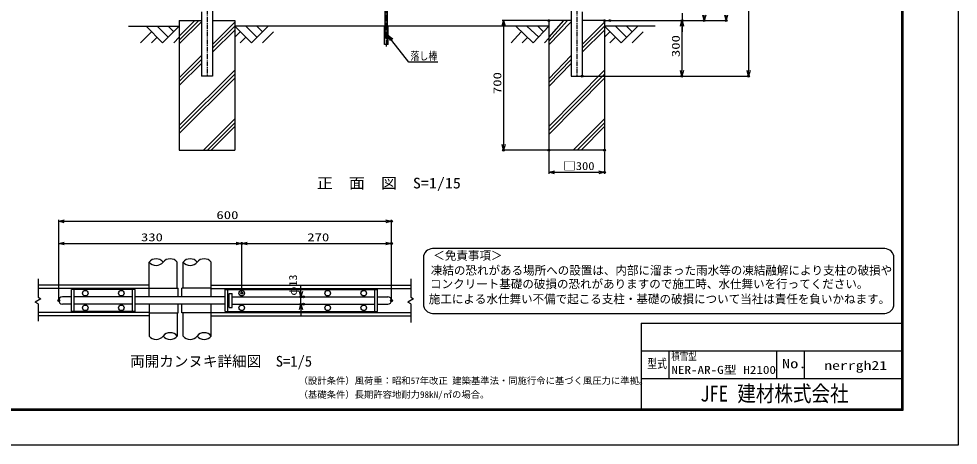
# Model space of a CAD drawing. Units: millimetres, scale not verified, with parts at other scales. Extents: x -4455 to 4455, y -3150 to 3150.
# Drawn here: x -627 to 4455, y -3150 to -845 of the extents above; entities that cross this region are included whole.
import ezdxf
from ezdxf.enums import TextEntityAlignment as Align

# ---------------------------------------------------------------- set-up
doc = ezdxf.new("R2010")
doc.units = ezdxf.units.MM
doc.header["$LTSCALE"] = 20
doc.header["$PDMODE"] = 32
doc.header["$PDSIZE"] = 10
doc.linetypes.add('USER1', pattern=[2, 1.25, -0.25, 0.25, -0.25])
doc.linetypes.add('USER2', pattern=[1.125, 0.75, -0.125, 0.125, -0.125])
for name, color, linetype, lineweight in [('0-0_1', 7, 'Continuous', 25), ('0-1_EXTCNT-LMEC0', 1, 'Continuous', 25), ('0-2_0', 7, 'Continuous', 25), ('0-5_LAYER06', 3, 'Continuous', 25), ('0-6_LAYER02', 1, 'USER2', 25), ('0-A_D-TTL-TXT', 2, 'Continuous', 25)]:
    doc.layers.add(name, color=color, linetype=linetype, lineweight=lineweight)
doc.layers.add('0-3_DEFPOINTS', color=7, linetype='Continuous')
doc.styles.add('ＭＳ ゴシック', font='')
doc.styles.get('ＭＳ ゴシック').set_extended_font_data('MS Gothic')

# ---------------------------------------------------------------- blocks, each defined once
blk = doc.blocks.new('_Open30')
at = {"layer": '0-2_0', "color": 1}
blk.add_line((0, 0), (-20, 0), dxfattribs=at)
blk.add_lwpolyline([(-20, 5.36), (0, 0), (-20, -5.36)], dxfattribs=at)

msp = doc.modelspace()

# ---------------------------------------------------------------- linework, layer by layer
at = {"layer": '0-0_1', "color": 3, "linetype": 'USER1'}
for p, q in [((391.15, 1283.99), (391.15, -1152.14)), ((2391.15, 1283.99), (2391.15, -1152.14))]:
    msp.add_line(p, q, dxfattribs=at)
at = {"layer": '0-0_1'}
for p, q in [((421.4, -698.73), (421.4, -1154.48)), ((2360.9, -698.73), (2360.9, -1154.48)), ((360.9, -806.48), (360.9, -1154.48)), ((2421.4, -806.48), (2421.4, -1154.48)), ((241.15, -854.48), (241.15, -1554.48)), ((241.15, -854.48), (360.9, -854.48)), ((421.4, -854.48), (541.15, -854.48)), ((541.15, -854.48), (541.15, -1554.48)), ((2241.15, -854.48), (2241.15, -1554.48)), ((2360.9, -854.48), (2241.15, -854.48)), ((2541.15, -854.48), (2421.4, -854.48)), ((2541.15, -854.48), (2541.15, -1554.48)), ((-33.85, -884.48), (241.15, -884.48)), ((2241.15, -884.48), (541.15, -884.48)), ((2816.15, -884.48), (2541.15, -884.48)), ((421.4, -1154.48), (360.9, -1154.48)), ((2360.9, -1154.48), (2421.4, -1154.48)), ((241.15, -1554.48), (541.15, -1554.48)), ((2541.15, -1554.48), (2241.15, -1554.48)), ((77.63, -2348.19), (77.63, -2160.37)), ((230.03, -2300.19), (230.03, -2160.37)), ((261.83, -2300.19), (261.83, -2160.37)), ((414.23, -2348.19), (414.23, -2160.37)), ((77.63, -2285.19), (-522.95, -2285.19)), ((414.23, -2285.19), (1493.35, -2285.19)), ((77.63, -2303.19), (-522.95, -2303.19)), ((2.63, -2307.69), (-342.37, -2307.69)), ((-342.37, -2427.69), (-342.37, -2307.69)), ((-327.37, -2427.69), (-327.37, -2307.69)), ((-12.37, -2427.69), (-12.37, -2307.69)), ((2.63, -2427.69), (2.63, -2307.69)), ((77.63, -2300.19), (236.03, -2300.19)), ((236.03, -2348.19), (236.03, -2300.19)), ((414.23, -2300.19), (255.83, -2300.19)), ((255.83, -2348.19), (255.83, -2300.19)), ((414.23, -2303.19), (1493.35, -2303.19)), ((489.23, -2307.69), (1314.23, -2307.69)), ((489.23, -2427.69), (489.23, -2307.69)), ((504.23, -2427.69), (504.23, -2307.69)), ((511.73, -2330.19), (526.73, -2330.19)), ((511.73, -2405.19), (511.73, -2330.19)), ((526.73, -2405.19), (526.73, -2330.19)), ((1299.23, -2427.69), (1299.23, -2307.69)), ((1314.23, -2427.69), (1314.23, -2307.69)), ((-342.37, -2348.19), (-391.27, -2348.19)), ((-342.37, -2387.19), (-391.27, -2387.19)), ((-12.37, -2348.19), (-327.37, -2348.19)), ((-12.37, -2387.19), (-327.37, -2387.19)), ((489.23, -2348.19), (2.63, -2348.19)), ((489.23, -2387.19), (2.63, -2387.19)), ((77.63, -2387.19), (77.63, -2560.01)), ((236.03, -2435.19), (236.03, -2387.19)), ((255.83, -2435.19), (255.83, -2387.19)), ((414.23, -2560.01), (414.23, -2387.19)), ((504.23, -2348.19), (511.73, -2348.19)), ((504.23, -2387.19), (511.73, -2387.19)), ((526.73, -2348.19), (1299.23, -2348.19)), ((526.73, -2348.19), (846.43, -2348.19)), ((526.73, -2387.19), (1299.23, -2387.19)), ((526.73, -2387.19), (846.43, -2387.19)), ((1314.23, -2348.19), (1369.73, -2348.19)), ((1314.23, -2387.19), (1369.73, -2387.19)), ((77.63, -2432.19), (-522.95, -2432.19)), ((2.63, -2427.69), (-342.37, -2427.69)), ((77.63, -2435.19), (236.03, -2435.19)), ((230.03, -2435.19), (230.03, -2560.01)), ((414.23, -2435.19), (255.83, -2435.19)), ((261.83, -2560.01), (261.83, -2435.19)), ((414.23, -2432.19), (1493.35, -2432.19)), ((489.23, -2427.69), (1314.23, -2427.69)), ((511.73, -2405.19), (526.73, -2405.19)), ((77.63, -2450.19), (-522.95, -2450.19)), ((414.23, -2450.19), (1493.35, -2450.19))]:
    msp.add_line(p, q, dxfattribs=at)
at = {"layer": '0-0_1', "color": 2}
for p, q in [((324.94, -854.48), (241.15, -938.27)), ((241.15, -959.48), (346.15, -854.48)), ((360.9, -860.95), (241.15, -980.7)), ((541.15, -863.27), (421.4, -983.02)), ((2241.15, -965.01), (2341.15, -854.48)), ((2319.94, -854.48), (2241.15, -943.95)), ((2360.9, -860.95), (2241.15, -985.91)), ((2541.15, -863.27), (2421.4, -983.02)), ((421.4, -1004.23), (541.15, -884.48)), ((541.15, -905.7), (421.4, -1025.45)), ((2421.4, -1004.23), (2541.15, -884.48)), ((2541.15, -905.7), (2421.4, -1025.45)), ((360.9, -1043.52), (241.15, -1163.27)), ((241.15, -1184.48), (360.9, -1064.73)), ((2360.9, -1043.52), (2241.15, -1168.49)), ((2241.15, -1189.7), (2360.9, -1064.73)), ((360.9, -1085.95), (241.15, -1205.7)), ((2360.9, -1085.95), (2241.15, -1210.91)), ((541.15, -1122.31), (241.15, -1422.31)), ((241.15, -1443.53), (541.15, -1143.53)), ((541.15, -1164.74), (241.15, -1464.74)), ((2541.15, -1122.31), (2241.15, -1427.4)), ((2241.15, -1448.61), (2541.15, -1143.53)), ((2541.15, -1164.74), (2241.15, -1469.82)), ((541.15, -1385.31), (371.99, -1554.48)), ((393.2, -1554.48), (541.15, -1406.53)), ((2541.15, -1385.31), (2371.99, -1554.48)), ((2393.2, -1554.48), (2541.15, -1406.53)), ((541.15, -1427.74), (414.41, -1554.48)), ((2541.15, -1427.74), (2414.41, -1554.48)), ((-522.95, -2250.36), (-522.95, -2350.37)), ((1493.35, -2250.36), (1493.35, -2350.37)), ((-507.95, -2359.03), (-537.95, -2376.35)), ((-522.95, -2385.01), (-537.95, -2376.35)), ((-522.95, -2350.37), (-507.95, -2359.03)), ((-522.95, -2385.01), (-522.95, -2480.02)), ((1493.35, -2385.01), (1478.35, -2376.35)), ((1493.35, -2385.01), (1493.35, -2486.15))]:
    msp.add_line(p, q, dxfattribs=at)
at = {"layer": '0-0_1', "color": 4}
for p, q in [((91.15, -914.48), (31.15, -974.48)), ((61.15, -884.48), (151.15, -974.48)), ((121.15, -884.48), (181.15, -944.48)), ((241.15, -884.48), (151.15, -974.48)), ((181.15, -884.48), (211.15, -914.48)), ((541.15, -884.48), (631.15, -974.48)), ((571.15, -914.48), (541.15, -944.48)), ((601.15, -884.48), (661.15, -944.48)), ((721.15, -884.48), (631.15, -974.48)), ((661.15, -884.48), (691.15, -914.48)), ((751.15, -914.48), (691.15, -974.48)), ((2091.15, -914.48), (2036.15, -974.48)), ((2061.15, -884.48), (2156.15, -974.48)), ((2121.15, -884.48), (2186.15, -944.48)), ((2241.15, -884.48), (2156.15, -974.48)), ((2181.15, -884.48), (2211.15, -914.48)), ((2541.15, -884.48), (2631.15, -974.48)), ((2571.15, -914.48), (2541.15, -944.48)), ((2601.15, -884.48), (2661.15, -944.48)), ((2721.15, -884.48), (2631.15, -974.48)), ((2661.15, -884.48), (2691.15, -914.48)), ((2751.15, -914.48), (2691.15, -974.48)), ((121.15, -944.48), (91.15, -974.48)), ((241.15, -944.48), (211.15, -974.48)), ((601.15, -944.48), (571.15, -974.48)), ((2126.15, -944.48), (2096.15, -974.48)), ((2241.15, -949.48), (2216.15, -974.48)), ((2601.15, -944.48), (2571.15, -974.48))]:
    msp.add_line(p, q, dxfattribs=at)
at = {"layer": '0-0_1', "color": 2}
msp.add_lwpolyline([(1493.35, -2350.37), (1508.35, -2359.03), (1478.35, -2376.35)], dxfattribs=at)
at = {"layer": '0-0_1'}
for centre in [(-267.37, -2327.94), (-72.37, -2327.94), (579.23, -2327.94), (1044.23, -2327.94), (1239.23, -2327.94), (-267.37, -2407.44), (-72.37, -2407.44), (579.23, -2407.44), (1044.23, -2407.44), (1239.23, -2407.44)]:
    msp.add_circle(centre, 15, dxfattribs=at)
for centre, radius, start, end in [((115.73, -2190.92), 48.83, 38.71802, 141.28213), ((115.73, -2129.83), 48.83, 218.71787, 321.28198), ((191.93, -2190.92), 48.83, 38.71802, 141.28213), ((299.93, -2190.92), 48.83, 38.71802, 141.28213), ((299.93, -2129.83), 48.83, 218.71787, 321.28198), ((376.13, -2190.92), 48.83, 38.71802, 141.28213), ((-391.27, -2367.69), 19.5, 90, 270), ((1369.73, -2367.69), 19.5, 270, 90), ((115.73, -2529.47), 48.83, 218.71787, 321.28198), ((191.93, -2590.55), 48.83, 38.71802, 141.28213), ((191.93, -2529.47), 48.83, 218.71787, 321.28198), ((299.93, -2529.47), 48.83, 218.71787, 321.28198), ((376.13, -2590.55), 48.83, 38.71802, 141.28213), ((376.13, -2529.47), 48.83, 218.71787, 321.28198)]:
    msp.add_arc(centre, radius, start, end, dxfattribs=at)
at = {"layer": '0-1_EXTCNT-LMEC0'}
for p, q in [((3321, 1215.52), (3321, -1124.48)), ((2548.65, -854.48), (3207.15, -854.48)), ((2548.65, -854.48), (2968.15, -854.48)), ((2548.65, -854.48), (2968.5, -854.48)), ((2578.65, -854.48), (3088.5, -854.48)), ((2961, -814.48), (2961, -854.48)), ((2960.65, -884.48), (2960.65, -1124.48)), ((2961, -884.48), (2961, -914.48)), ((2428.9, -1154.48), (3328.5, -1154.48)), ((2428.9, -1154.48), (2968.15, -1154.48)), ((2241.15, -1561.98), (2241.15, -1681.98)), ((2541.15, -1561.98), (2541.15, -1681.98)), ((2271.15, -1674.48), (2511.15, -1674.48))]:
    msp.add_line(p, q, dxfattribs=at)
at = {"layer": '0-2_0', "color": 1}
for p, q in [((2233.65, -854.48), (1987.85, -854.48)), ((1995.35, -884.48), (1995.35, -1524.48)), ((2233.65, -1554.48), (1987.85, -1554.48)), ((-410.76, -2360.99), (-410.76, -1932.03)), ((-380.76, -1939.53), (1359.23, -1939.53)), ((1389.23, -2360.19), (1389.23, -1932.03)), ((-410.77, -2360.19), (-410.77, -2052.03)), ((-380.77, -2059.53), (549.23, -2059.53)), ((579.23, -2320.44), (579.23, -2052.03)), ((579.23, -2320.44), (579.23, -2052.03)), ((609.23, -2059.53), (1359.2, -2059.53)), ((1389.2, -2361.17), (1389.2, -2052.03)), ((898.83, -2318.19), (898.83, -2288.19)), ((905.48, -2348.19), (891.33, -2348.19)), ((905.48, -2387.19), (891.33, -2387.19)), ((898.83, -2387.19), (898.83, -2348.19)), ((898.83, -2417.19), (898.83, -2447.19))]:
    msp.add_line(p, q, dxfattribs=at)
at = {"layer": '0-2_0'}
for p, q in [((2739.89, -2490), (2739.89, -2955)), ((2739.89, -2490), (4147.5, -2490)), ((2739.89, -2640), (4147.5, -2640)), ((2889.89, -2640), (2889.89, -2790)), ((3472.5, -2640), (3472.5, -2790)), ((3622.5, -2640), (3622.5, -2790)), ((2739.89, -2790), (4147.5, -2790))]:
    msp.add_line(p, q, dxfattribs=at)
at = {"layer": '0-2_0', "color": 3}
msp.add_lwpolyline([(-4455, 3150), (4455, 3150), (4455, -3150), (-4455, -3150)], close=True, dxfattribs=at)
at = {"layer": '0-2_0'}
for points in [[(-4155, 2962.5), (4155, 2962.5), (4155, -2962.5), (-4155, -2962.5)], [(-4153.13, 2960.62), (4153.12, 2960.62), (4153.12, -2960.63), (-4153.13, -2960.63)], [(-4151.25, 2958.75), (4151.25, 2958.75), (4151.25, -2958.75), (-4151.25, -2958.75)], [(-4149.38, 2956.87), (4149.37, 2956.87), (4149.37, -2956.88), (-4149.38, -2956.88)], [(-4147.5, 2955), (4147.5, 2955), (4147.5, -2955), (-4147.5, -2955)]]:
    msp.add_lwpolyline(points, close=True, dxfattribs=at)
msp.add_lwpolyline([(1639.49, -1079.34), (1482.33, -1079.34), (1371.99, -936.06)], dxfattribs=at)
at = {"layer": '0-3_DEFPOINTS'}
for p in [(2241.15, -854.48), (2541.15, -854.48), (2571.15, -854.48), (2961, -854.48), (3081, -854.48), (3199.65, -854.48), (2421.4, -1154.48), (2960.65, -1154.48), (3321, -1154.48), (1995.35, -1554.48), (2241.15, -1554.48), (2541.15, -1554.48), (2541.15, -1674.48), (1389.23, -1939.53), (579.23, -2059.53), (1389.2, -2059.53), (579.23, -2327.94), (-410.77, -2367.69), (-410.76, -2368.49), (898.83, -2348.19), (912.98, -2348.19), (912.98, -2387.19), (1389.2, -2368.67), (1389.23, -2367.69)]:
    msp.add_point(p, dxfattribs=at)
at = {"layer": '0-5_LAYER06'}
for p, q in [((1354.75, -944.98), (1354.75, -746.48)), ((1366.75, -944.98), (1366.75, -746.48)), ((1350.75, -984.48), (1350.75, -884.48)), ((1351.95, -984.48), (1351.95, -884.48)), ((1369.55, -984.48), (1369.55, -884.48)), ((1370.75, -984.48), (1370.75, -884.48)), ((1370.75, -984.48), (1350.75, -984.48))]:
    msp.add_line(p, q, dxfattribs=at)
msp.add_arc((1360.75, -944.98), 6, 180.00001, 0.00118, dxfattribs=at)
at = {"layer": '0-6_LAYER02'}
msp.add_line((1360.75, -575.05), (1360.75, -994.67), dxfattribs=at)
at = {"layer": '0-A_D-TTL-TXT'}
for p, q in [((4057.31, -2087.15), (1611.76, -2087.15)), ((1561.76, -2137.15), (1561.76, -2387.15)), ((4107.31, -2387.15), (4107.31, -2137.15)), ((1611.76, -2437.15), (4057.31, -2437.15))]:
    msp.add_line(p, q, dxfattribs=at)
for centre, start, end in [((1611.76, -2137.15), 90, 180), ((4057.31, -2137.15), 0, 90), ((1611.76, -2387.15), 180, 270), ((4057.31, -2387.15), 270, 0)]:
    msp.add_arc(centre, 50, start, end, dxfattribs=at)

# ---------------------------------------------------------------- block references
at = {"layer": '0-1_EXTCNT-LMEC0', "xscale": 1.5, "yscale": 1.5}
for p, rotation in [((2960.65, -854.48), 90), ((2961, -854.48), 90), ((3081, -854.48), 270), ((3199.65, -854.48), 270), ((2960.65, -1154.48), 270), ((3321, -1154.48), 270), ((2241.15, -1674.48), 180)]:
    msp.add_blockref('_Open30', p, dxfattribs=dict(at, rotation=rotation))
msp.add_blockref('_Open30', (2541.15, -1674.48), dxfattribs=at)
at = {"layer": '0-2_0', "xscale": 1.5, "yscale": 1.5}
for p, rotation in [((1995.35, -854.48), 90), ((1370.75, -934.48), 128.09839), ((1995.35, -1554.48), 270), ((-410.76, -1939.53), 180), ((-410.77, -2059.53), 180), ((579.23, -2059.53), 180), ((898.83, -2348.19), 270), ((898.83, -2387.19), 90)]:
    msp.add_blockref('_Open30', p, dxfattribs=dict(at, rotation=rotation))
for p in [(1389.23, -1939.53), (579.23, -2059.53), (1389.2, -2059.53)]:
    msp.add_blockref('_Open30', p, dxfattribs=at)

# ---------------------------------------------------------------- texts
at = {"layer": '0-0_1', "style": 'ＭＳ ゴシック'}
for s, height, width, p in [('正\u3000面\u3000図  S=1/15', 57.77, 1.1, (985.23, -1779.21)), ('積雪型', 43.3, 0.75, (2903.4, -2702.41)), ('nerrgh21', 48.11, 1.3, (3730.17, -2756.97)), ('NER-AR-G型 H2100', 43.3, 1.2, (2903.4, -2777.41)), ('JFE 建材株式会社', 86.59, 0.85, (3059.47, -2939.96))]:
    msp.add_text(s, height=height, dxfattribs=dict(at, width=width)).set_placement(p, align=Align.BOTTOM_LEFT)
msp.add_text('両開カンヌキ詳細図  S=1/5', height=57.77, dxfattribs=at).set_placement((-24.68, -2742.5), align=Align.BOTTOM_LEFT)
at = {"layer": '0-1_EXTCNT-LMEC0', "color": 3, "style": 'ＭＳ ゴシック', "width": 1.35}
msp.add_text('300', height=43.26, rotation=90, dxfattribs=at).set_placement((2961.48, -1051.73), align=Align.BOTTOM_LEFT)
at = {"layer": '0-1_EXTCNT-LMEC0', "color": 3, "style": 'ＭＳ ゴシック', "width": 1.15}
msp.add_text('□300', height=43.26, dxfattribs=at).set_placement((2318.25, -1675.31), align=Align.BOTTOM_LEFT)
at = {"layer": '0-2_0', "color": 3, "style": 'ＭＳ ゴシック'}
for s, width, p in [('落し棒', 0.8, (1491.83, -1080.17)), ('600', 1.35, (441.98, -1940.36)), ('330', 1.35, (33.6, -2060.36)), ('270', 1.35, (933.59, -2060.36))]:
    msp.add_text(s, height=43.26, dxfattribs=dict(at, width=width)).set_placement(p, align=Align.BOTTOM_LEFT)
for s, width, p in [('700', 1.35, (1996.17, -1251.73)), ('φ13', 1.1, (891.03, -2341.41))]:
    msp.add_text(s, height=43.26, rotation=90, dxfattribs=dict(at, width=width)).set_placement(p, align=Align.BOTTOM_LEFT)
at = {"layer": '0-2_0', "style": 'ＭＳ ゴシック'}
for s, width, p in [('型式', 0.75, (2773.32, -2748.89)), ('No.', 1.3, (3501.07, -2748.89))]:
    msp.add_text(s, height=50.51, dxfattribs=dict(at, width=width)).set_placement(p, align=Align.BOTTOM_LEFT)
at = {"layer": '0-A_D-TTL-TXT', "color": 7, "style": 'ＭＳ ゴシック'}
for s, height, p in [('＜免責事項＞ \u3000\u3000', 45.75, (1615.47, -2161.33)), ('凍結の恐れがある場所への設置は、内部に溜まった雨水等の凍結融解により支柱の破損や', 45.75, (1601.94, -2241.82)), ('コンクリート基礎の破損の恐れがありますので施工時、水仕舞いを行ってください。', 45.75, (1597.83, -2315.25)), ('施工による水仕舞い不備で起こる支柱・基礎の破損について当社は責任を負いかねます。 ', 45.75, (1590.84, -2396.74)), ('（設計条件）風荷重：昭和57年改正 建築基準法・同施行令に基づく風圧力に準拠。', 36.07, (886.94, -2830.2)), ('（基礎条件）長期許容地耐力98kN/㎡の場合。', 36.07, (886.94, -2905.2))]:
    msp.add_text(s, height=height, dxfattribs=at).set_placement(p, align=Align.BOTTOM_LEFT)

doc.saveas('drawing.dxf')
